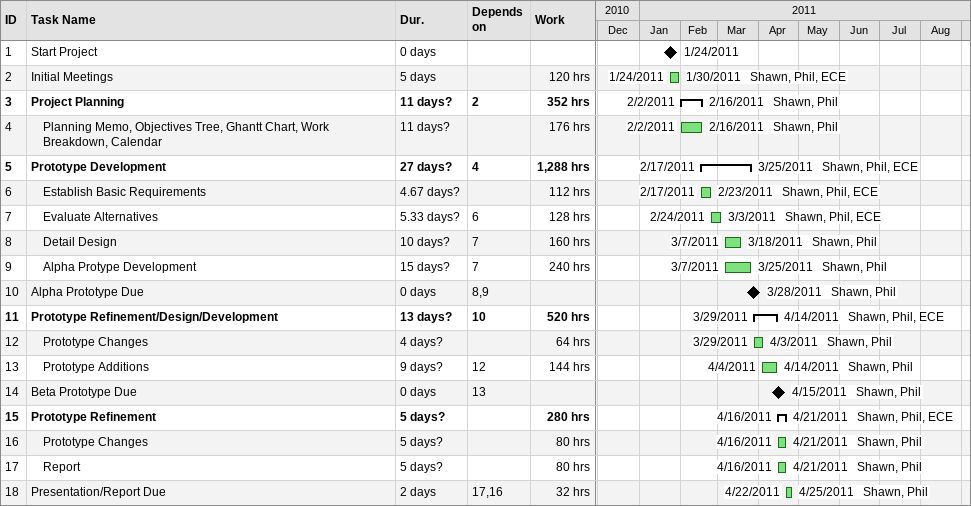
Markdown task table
| ID | Level | Task | Duration | Start | Finish | Predecessors | Resources | Work (h) |
|---|---|---|---|---|---|---|---|---|
| 1 | 1 | Start Project | 0d | 2011-01-24 | 2011-01-24 |  |  |  |
| 2 | 1 | Initial Meetings | 5d | 2011-01-24 | 2011-01-30 |  | Shawn, Phil, ECE | 120 |
| 3 | 1 | **Project Planning** | 11d? | 2011-02-02 | 2011-02-16 | 2 | Shawn, Phil | 352 |
| 4 | 2 | Planning Memo, Objectives Tree, Ghantt Chart, Work Breakdown, Calendar | 11d? | 2011-02-02 | 2011-02-16 |  | Shawn, Phil | 176 |
| 5 | 1 | **Prototype Development** | 27d? | 2011-02-17 | 2011-03-25 | 4 | Shawn, Phil, ECE | 1288 |
| 6 | 2 | Establish Basic Requirements | 4.67d? | 2011-02-17 | 2011-02-23 |  | Shawn, Phil, ECE | 112 |
| 7 | 2 | Evaluate Alternatives | 5.33d? | 2011-02-24 | 2011-03-03 | 6 | Shawn, Phil, ECE | 128 |
| 8 | 2 | Detail Design | 10d? | 2011-03-07 | 2011-03-18 | 7 | Shawn, Phil | 160 |
| 9 | 2 | Alpha Protype Development | 15d? | 2011-03-07 | 2011-03-25 | 7 | Shawn, Phil | 240 |
| 10 | 1 | Alpha Prototype Due | 0d | 2011-03-28 | 2011-03-28 | 8, 9 | Shawn, Phil |  |
| 11 | 1 | **Prototype Refinement/Design/Development** | 13d? | 2011-03-29 | 2011-04-14 | 10 | Shawn, Phil, ECE | 520 |
| 12 | 2 | Prototype Changes | 4d? | 2011-03-29 | 2011-04-03 |  | Shawn, Phil | 64 |
| 13 | 2 | Prototype Additions | 9d? | 2011-04-04 | 2011-04-14 | 12 | Shawn, Phil | 144 |
| 14 | 1 | Beta Prototype Due | 0d | 2011-04-15 | 2011-04-15 | 13 | Shawn, Phil |  |
| 15 | 1 | **Prototype Refinement** | 5d? | 2011-04-16 | 2011-04-21 |  | Shawn, Phil, ECE | 280 |
| 16 | 2 | Prototype Changes | 5d? | 2011-04-16 | 2011-04-21 |  | Shawn, Phil | 80 |
| 17 | 2 | Report | 5d? | 2011-04-16 | 2011-04-21 |  | Shawn, Phil | 80 |
| 18 | 1 | Presentation/Report Due | 2d | 2011-04-22 | 2011-04-25 | 17, 16 | Shawn, Phil | 32 |
